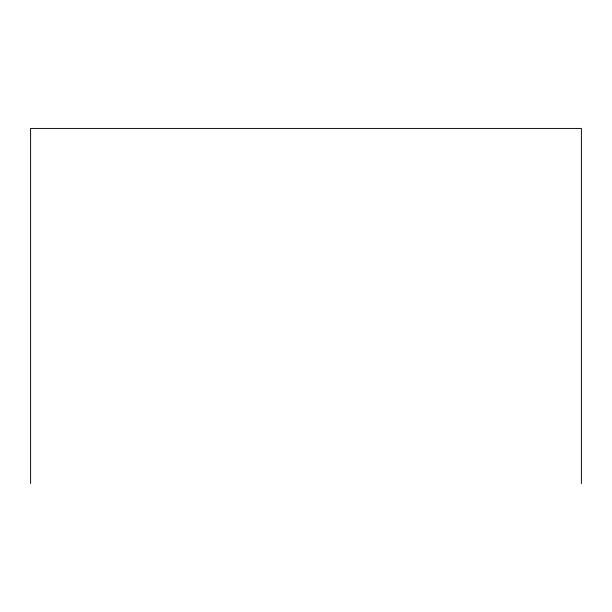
<?xml version="1.0" encoding="UTF-8"?>
<svg xmlns="http://www.w3.org/2000/svg" width="612" height="612" viewBox="0 0 612 612"><rect width="100%" height="100%" fill="white"/><g stroke="black" fill="none" stroke-linecap="round" stroke-linejoin="round"><path stroke-width="0.92" d="M581.4 483.564L581.4 128.436L30.6 128.436L30.6 483.564"/></g></svg>
